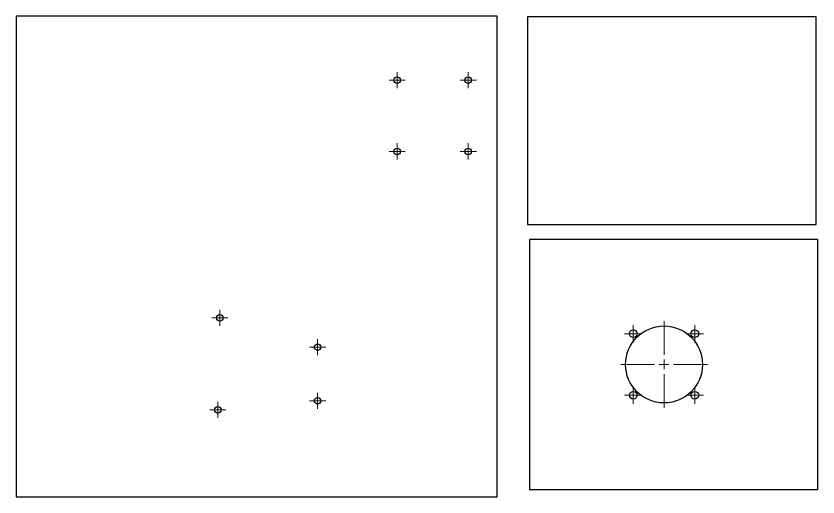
# Model space of a CAD drawing. Header units: millimetres. Extents: x 1 to 1184, y 0 to 836.
# Drawn here: x 472.4 to 889.2, y 386 to 636 of the extents above; entities that cross this region are included whole.
import ezdxf

# ---------------------------------------------------------------- set-up
doc = ezdxf.new("R2010")
doc.units = ezdxf.units.MM

# ---------------------------------------------------------------- blocks, each defined once
blk = doc.blocks.new('SW_CENTERMARKSYMBOL_10')
at = {"color": 0, "linetype": 'Continuous', "lineweight": 0}
for p, q in [((0, 5), (0, 22.5)), ((-5, 0), (-22.5, 0)), ((0, 0), (-2.5, 0)), ((0, 0), (0, 2.5)), ((0, 0), (2.5, 0)), ((0, 0), (0, -2.5)), ((5, 0), (22.5, 0)), ((0, -5), (0, -22.5))]:
    blk.add_line(p, q, dxfattribs=at)
blk = doc.blocks.new('SW_CENTERMARKSYMBOL_11')
at = {"color": 0, "linetype": 'Continuous', "lineweight": 0}
for p, q in [((0, 2.5), (0, 4.5)), ((-2.5, 0), (-4.5, 0)), ((0, 0), (-2.5, 0)), ((0, 0), (0, 2.5)), ((0, 0), (2.5, 0)), ((0, 0), (0, -2.5)), ((2.5, 0), (4.5, 0)), ((0, -2.5), (0, -4.5))]:
    blk.add_line(p, q, dxfattribs=at)
blk = doc.blocks.new('SW_CENTERMARKSYMBOL_12')
at = {"color": 0, "linetype": 'Continuous', "lineweight": 0}
for p, q in [((0, 2.5), (0, 4.5)), ((-2.5, 0), (-4.5, 0)), ((0, 0), (-2.5, 0)), ((0, 0), (0, 2.5)), ((0, 0), (2.5, 0)), ((0, 0), (0, -2.5)), ((2.5, 0), (4.5, 0)), ((0, -2.5), (0, -4.5))]:
    blk.add_line(p, q, dxfattribs=at)
blk = doc.blocks.new('SW_CENTERMARKSYMBOL_13')
at = {"color": 0, "linetype": 'Continuous', "lineweight": 0}
for p, q in [((0, 2.5), (0, 4.5)), ((-2.5, 0), (-4.5, 0)), ((0, 0), (-2.5, 0)), ((0, 0), (0, 2.5)), ((0, 0), (2.5, 0)), ((0, 0), (0, -2.5)), ((0, -2.5), (0, -4.5)), ((2.5, 0), (4.5, 0))]:
    blk.add_line(p, q, dxfattribs=at)
blk = doc.blocks.new('SW_CENTERMARKSYMBOL_14')
at = {"color": 0, "linetype": 'Continuous', "lineweight": 0}
for p, q in [((0, 2.5), (0, 4.5)), ((-2.5, 0), (-4.5, 0)), ((0, 0), (-2.5, 0)), ((0, 0), (0, 2.5)), ((0, 0), (2.5, 0)), ((0, 0), (0, -2.5)), ((2.5, 0), (4.5, 0)), ((0, -2.5), (0, -4.5))]:
    blk.add_line(p, q, dxfattribs=at)
blk = doc.blocks.new('SW_CENTERMARKSYMBOL_25')
at = {"color": 0, "linetype": 'Continuous', "lineweight": 0}
for p, q in [((0, 2.5), (0, 4.2)), ((-2.5, 0), (-4.2, 0)), ((0, 0), (-2.5, 0)), ((0, 0), (0, 2.5)), ((0, 0), (0, -2.5)), ((0, 0), (2.5, 0)), ((2.5, 0), (4.2, 0)), ((0, -2.5), (0, -4.2))]:
    blk.add_line(p, q, dxfattribs=at)
blk = doc.blocks.new('SW_CENTERMARKSYMBOL_26')
at = {"color": 0, "linetype": 'Continuous', "lineweight": 0}
for p, q in [((0, 2.5), (0, 4.2)), ((-2.5, 0), (-4.2, 0)), ((0, 0), (-2.5, 0)), ((0, 0), (0, 2.5)), ((0, 0), (0, -2.5)), ((0, 0), (2.5, 0)), ((2.5, 0), (4.2, 0)), ((0, -2.5), (0, -4.2))]:
    blk.add_line(p, q, dxfattribs=at)
blk = doc.blocks.new('SW_CENTERMARKSYMBOL_27')
at = {"color": 0, "linetype": 'Continuous', "lineweight": 0}
for p, q in [((0, 2.5), (0, 4.2)), ((-2.5, 0), (-4.2, 0)), ((0, 0), (-2.5, 0)), ((0, 0), (0, 2.5)), ((0, 0), (0, -2.5)), ((0, 0), (2.5, 0)), ((2.5, 0), (4.2, 0)), ((0, -2.5), (0, -4.2))]:
    blk.add_line(p, q, dxfattribs=at)
blk = doc.blocks.new('SW_CENTERMARKSYMBOL_28')
at = {"color": 0, "linetype": 'Continuous', "lineweight": 0}
for p, q in [((0, 2.5), (0, 4.2)), ((-2.5, 0), (-4.2, 0)), ((0, 0), (-2.5, 0)), ((0, 0), (0, 2.5)), ((0, 0), (0, -2.5)), ((0, 0), (2.5, 0)), ((2.5, 0), (4.2, 0)), ((0, -2.5), (0, -4.2))]:
    blk.add_line(p, q, dxfattribs=at)
blk = doc.blocks.new('SW_CENTERMARKSYMBOL_29')
at = {"color": 0, "linetype": 'Continuous', "lineweight": 0}
for p, q in [((0, 2.5), (0, 4.2)), ((-2.5, 0), (-4.2, 0)), ((0, 0), (-2.5, 0)), ((0, 0), (0, 2.5)), ((0, 0), (0, -2.5)), ((0, 0), (2.5, 0)), ((2.5, 0), (4.2, 0)), ((0, -2.5), (0, -4.2))]:
    blk.add_line(p, q, dxfattribs=at)
blk = doc.blocks.new('SW_CENTERMARKSYMBOL_30')
at = {"color": 0, "linetype": 'Continuous', "lineweight": 0}
for p, q in [((0, 2.5), (0, 4.2)), ((-2.5, 0), (-4.2, 0)), ((0, 0), (-2.5, 0)), ((0, 0), (0, 2.5)), ((0, 0), (0, -2.5)), ((0, 0), (2.5, 0)), ((2.5, 0), (4.2, 0)), ((0, -2.5), (0, -4.2))]:
    blk.add_line(p, q, dxfattribs=at)
blk = doc.blocks.new('SW_CENTERMARKSYMBOL_31')
at = {"color": 0, "linetype": 'Continuous', "lineweight": 0}
for p, q in [((0, 2.5), (0, 4.2)), ((-2.5, 0), (-4.2, 0)), ((0, 0), (-2.5, 0)), ((0, 0), (0, 2.5)), ((0, 0), (0, -2.5)), ((0, 0), (2.5, 0)), ((2.5, 0), (4.2, 0)), ((0, -2.5), (0, -4.2))]:
    blk.add_line(p, q, dxfattribs=at)
blk = doc.blocks.new('SW_CENTERMARKSYMBOL_32')
at = {"color": 0, "linetype": 'Continuous', "lineweight": 0}
for p, q in [((0, 2.5), (0, 4.2)), ((-2.5, 0), (-4.2, 0)), ((0, 0), (-2.5, 0)), ((0, 0), (0, 2.5)), ((0, 0), (0, -2.5)), ((0, 0), (2.5, 0)), ((2.5, 0), (4.2, 0)), ((0, -2.5), (0, -4.2))]:
    blk.add_line(p, q, dxfattribs=at)

msp = doc.modelspace()

# ---------------------------------------------------------------- linework, layer by layer
at = {"color": 7, "linetype": 'Continuous', "lineweight": 25}
for p, q in [((722.4, 635.99), (472.4, 635.99)), ((472.4, 635.99), (472.4, 385.99)), ((722.4, 385.99), (722.4, 635.99)), ((738.22, 635.64), (738.22, 527.64)), ((888.22, 635.64), (738.22, 635.64)), ((888.22, 527.64), (888.22, 635.64)), ((738.22, 527.64), (888.22, 527.64)), ((739.19, 519.86), (739.19, 389.86)), ((889.19, 519.86), (739.19, 519.86)), ((889.19, 389.86), (889.19, 519.86)), ((739.19, 389.86), (889.19, 389.86)), ((472.4, 385.99), (722.4, 385.99))]:
    msp.add_line(p, q, dxfattribs=at)
for centre, radius in [((670.46, 602.62), 1.7), ((707.46, 602.62), 1.7), ((670.46, 565.62), 1.7), ((707.46, 565.62), 1.7), ((578.36, 479.1), 1.7), ((809.19, 454.86), 20), ((793.19, 470.86), 2), ((825.19, 470.86), 2), ((629.16, 463.9), 1.7), ((629.16, 436), 1.7), ((793.19, 438.86), 2), ((825.19, 438.86), 2), ((577.26, 431.3), 1.7)]:
    msp.add_circle(centre, radius, dxfattribs=at)

# ---------------------------------------------------------------- block references
at = {"color": 7, "linetype": 'Continuous', "lineweight": 0}
for name, p in [('SW_CENTERMARKSYMBOL_26', (670.46, 602.62)), ('SW_CENTERMARKSYMBOL_28', (707.46, 602.62)), ('SW_CENTERMARKSYMBOL_32', (670.46, 565.62)), ('SW_CENTERMARKSYMBOL_27', (707.46, 565.62)), ('SW_CENTERMARKSYMBOL_25', (578.36, 479.1)), ('SW_CENTERMARKSYMBOL_10', (809.19, 454.86)), ('SW_CENTERMARKSYMBOL_12', (793.19, 470.86)), ('SW_CENTERMARKSYMBOL_11', (825.19, 470.86)), ('SW_CENTERMARKSYMBOL_30', (629.16, 463.9)), ('SW_CENTERMARKSYMBOL_13', (793.19, 438.86)), ('SW_CENTERMARKSYMBOL_14', (825.19, 438.86)), ('SW_CENTERMARKSYMBOL_31', (629.16, 436)), ('SW_CENTERMARKSYMBOL_29', (577.26, 431.3))]:
    msp.add_blockref(name, p, dxfattribs=at)

doc.saveas('drawing.dxf')
